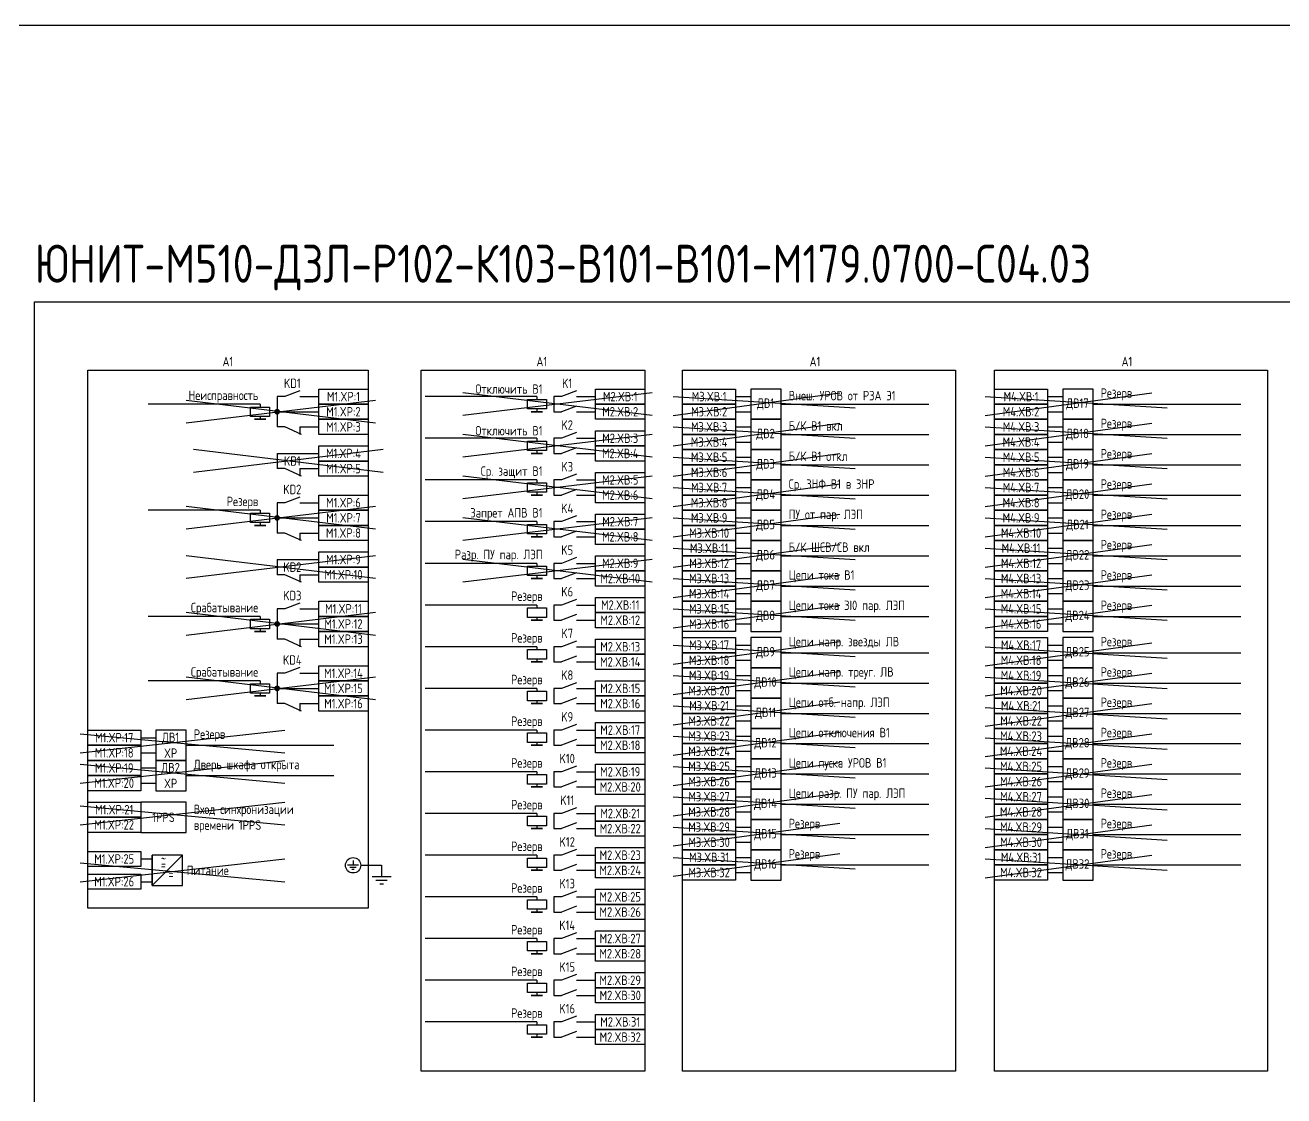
# Model space of a CAD drawing. Header units: millimetres. Extents: x -863 to 2106, y -90 to 586.
# Drawn here: x -2.5 to 329.7, y 303.5 to 586 of the extents above; entities that cross this region are included whole.
import ezdxf

# ---------------------------------------------------------------- set-up
doc = ezdxf.new("R2010")
doc.units = ezdxf.units.MM
doc.styles.add('Gost_type_A', font='GOST_0.TTF')

# ---------------------------------------------------------------- blocks, each defined once
blk = doc.blocks.new('POINT')
at = {"const_width": 0.75}
blk.add_lwpolyline([(-0.375, 0, 1), (0.375, 0, 1)], format="xyb", close=True, dxfattribs=at)

msp = doc.modelspace()

# ---------------------------------------------------------------- linework, layer by layer
at = {"ltscale": 4.32}
for p, q in [((70, 489.5), (66, 488)), ((143.04, 489.5), (139.04, 488)), ((143.04, 485.5), (139.04, 484)), ((70.39, 478), (66, 480)), ((143.04, 478.5), (139.04, 477)), ((143.04, 474.5), (139.04, 473)), ((70.39, 467), (66, 469)), ((143.04, 467.5), (139.04, 466)), ((143.04, 463.5), (139.04, 462)), ((70, 461.5), (66, 460)), ((143.04, 456.5), (139.04, 455)), ((70.39, 450), (66, 452)), ((143.04, 452.5), (139.04, 451)), ((143.04, 445.5), (139.04, 444)), ((70.39, 439), (66, 441)), ((143.04, 441.5), (139.04, 440)), ((70, 433.5), (66, 432)), ((143.04, 434.5), (139.04, 433)), ((143.04, 430.5), (139.04, 429)), ((70.39, 422), (66, 424)), ((143.04, 423.5), (139.04, 422)), ((143.04, 419.5), (139.04, 418)), ((70, 416.5), (66, 415)), ((143.04, 412.5), (139.04, 411)), ((70.39, 405), (66, 407)), ((143.04, 408.5), (139.04, 407)), ((143.04, 401.5), (139.04, 400)), ((143.04, 397.5), (139.04, 396)), ((143.04, 390.5), (139.04, 389)), ((143.04, 386.5), (139.04, 385)), ((143.04, 379.5), (139.04, 378)), ((143.04, 375.5), (139.04, 374)), ((84.03, 365.6), (84.03, 364.32)), ((143.04, 368.5), (139.04, 367)), ((85.45, 364.32), (82.6, 364.32)), ((84.88, 363.75), (83.17, 363.75)), ((84.31, 363.18), (83.74, 363.18)), ((91.57, 364.32), (91.57, 361.32)), ((143.04, 364.5), (139.04, 363)), ((94.07, 361.32), (89.07, 361.32)), ((93.07, 360.32), (90.07, 360.32)), ((92.07, 359.32), (91.07, 359.32)), ((143.04, 357.5), (139.04, 356)), ((143.04, 353.5), (139.04, 352)), ((143.04, 346.5), (139.04, 345)), ((143.04, 342.5), (139.04, 341)), ((143.04, 335.5), (139.04, 334)), ((143.04, 331.5), (139.04, 330)), ((143.04, 324.5), (139.04, 323)), ((143.04, 320.5), (139.04, 319))]:
    msp.add_line(p, q, dxfattribs=at)
at = {"color": 6}
for p, q in [((163, 489), (113, 483)), ((163, 483), (113, 489)), ((168.53, 483), (212.53, 489)), ((89.96, 487), (39.96, 481)), ((89.96, 481), (39.96, 487)), ((168.53, 488), (216.53, 485)), ((168.53, 475), (212.53, 481)), ((168.53, 480), (216.53, 477)), ((163, 478), (113, 472)), ((163, 472), (113, 478)), ((91.96, 474), (41.96, 468)), ((91.96, 468), (41.96, 474)), ((168.53, 467), (212.53, 473)), ((168.53, 472), (216.53, 469)), ((163, 467), (113, 461)), ((163, 461), (113, 467)), ((168.53, 459), (212.53, 465)), ((168.53, 464), (216.53, 461)), ((163, 456), (113, 450)), ((163, 450), (113, 456)), ((168.53, 451), (212.53, 457)), ((168.53, 456), (216.53, 453)), ((168.53, 443), (212.53, 449)), ((168.53, 448), (216.53, 445)), ((163, 445), (113, 439)), ((163, 439), (113, 445)), ((168.53, 435), (212.53, 441)), ((168.53, 440), (216.53, 437)), ((168.53, 427), (212.53, 433)), ((168.53, 432), (216.53, 429)), ((89.96, 431), (39.96, 425)), ((89.96, 425), (39.96, 431)), ((168.53, 417.42), (212.53, 423.42)), ((168.53, 422.42), (216.53, 419.42)), ((168.53, 409.42), (212.53, 415.42)), ((89.96, 414), (39.96, 408)), ((89.96, 408), (39.96, 414)), ((168.53, 414.42), (216.53, 411.42)), ((168.53, 401.42), (212.53, 407.42)), ((168.53, 406.42), (216.53, 403.42)), ((168.53, 393.42), (212.53, 399.42)), ((168.53, 398.42), (216.53, 395.42)), ((12, 386), (66, 392)), ((12, 391), (66, 386)), ((168.53, 385.42), (212.53, 391.42)), ((168.53, 390.42), (216.53, 387.42)), ((168.53, 377.42), (212.53, 383.42)), ((168.53, 382.42), (216.53, 379.42)), ((12, 360), (66, 366)), ((12, 365), (66, 360))]:
    msp.add_line(p, q, dxfattribs=at)
at = {"color": 114, "true_color": 0x139b48}
for p, q in [((250.85, 483), (294.85, 489)), ((250.85, 488), (298.85, 485)), ((250.85, 475), (294.85, 481)), ((250.85, 480), (298.85, 477)), ((250.85, 467), (294.85, 473)), ((250.85, 472), (298.85, 469)), ((250.85, 459), (294.85, 465)), ((250.85, 464), (298.85, 461)), ((89.96, 459), (39.96, 453)), ((89.96, 453), (39.96, 459)), ((250.85, 451), (294.85, 457)), ((250.85, 456), (298.85, 453)), ((250.85, 443), (294.85, 449)), ((89.96, 446), (39.96, 440)), ((89.96, 440), (39.96, 446)), ((250.85, 448), (298.85, 445)), ((250.85, 435), (294.85, 441)), ((250.85, 440), (298.85, 437)), ((250.85, 427), (294.85, 433)), ((250.85, 432), (298.85, 429)), ((250.85, 417), (294.85, 423)), ((250.85, 422), (298.85, 419)), ((250.85, 409), (294.85, 415)), ((250.85, 414), (298.85, 411)), ((250.85, 401), (294.85, 407)), ((250.85, 406), (298.85, 403)), ((12, 394), (66, 400)), ((12, 399), (66, 394)), ((250.85, 393), (294.85, 399)), ((250.85, 398), (298.85, 395)), ((250.85, 385), (294.85, 391)), ((250.85, 390), (298.85, 387)), ((250.85, 377), (294.85, 383)), ((250.85, 382), (298.85, 379)), ((12, 375), (66, 381)), ((12, 380), (66, 375)), ((168.53, 369.42), (212.53, 375.42)), ((168.53, 374.42), (216.53, 371.42)), ((250.85, 369), (294.85, 375)), ((250.85, 374), (298.85, 371)), ((168.53, 361.42), (212.53, 367.42)), ((168.53, 366.42), (216.53, 363.42)), ((250.85, 361), (294.85, 367)), ((250.85, 366), (298.85, 363))]:
    msp.add_line(p, q, dxfattribs=at)
for p, q in [((59.5, 486), (30, 486)), ((59.5, 486), (59.5, 485.25)), ((132.54, 488), (103.04, 488)), ((132.54, 488), (132.54, 487.25)), ((185, 488), (189, 488)), ((197, 486), (236, 486)), ((267.32, 488), (271.32, 488)), ((279.32, 486), (318.32, 486)), ((59.5, 482.75), (59.5, 482)), ((132.54, 484.75), (132.54, 484)), ((185, 484), (189, 484)), ((267.32, 484), (271.32, 484)), ((70, 480), (70, 478)), ((185, 480), (189, 480)), ((267.32, 480), (271.32, 480)), ((132.54, 477), (103.04, 477)), ((132.54, 477), (132.54, 476.25)), ((185, 476), (189, 476)), ((197, 478), (236, 478)), ((267.32, 476), (271.32, 476)), ((279.32, 478), (318.32, 478)), ((64, 473), (64, 469)), ((132.54, 473.75), (132.54, 473)), ((185, 472), (189, 472)), ((267.32, 472), (271.32, 472)), ((70, 469), (70, 467)), ((197, 470), (236, 470)), ((279.32, 470), (318.32, 470)), ((132.54, 466), (103.04, 466)), ((132.54, 466), (132.54, 465.25)), ((185, 468), (189, 468)), ((267.32, 468), (271.32, 468)), ((132.54, 462.75), (132.54, 462)), ((185, 464), (189, 464)), ((197, 462), (236, 462)), ((267.32, 464), (271.32, 464)), ((279.32, 462), (318.32, 462)), ((185, 460), (189, 460)), ((267.32, 460), (271.32, 460)), ((59.5, 458), (30, 458)), ((59.5, 458), (59.5, 457.25)), ((185, 456), (189, 456)), ((267.32, 456), (271.32, 456)), ((59.5, 454.75), (59.5, 454)), ((70, 452), (70, 450)), ((132.54, 455), (103.04, 455)), ((132.54, 455), (132.54, 454.25)), ((132.54, 451.75), (132.54, 451)), ((185, 452), (189, 452)), ((197, 454), (236, 454)), ((267.32, 452), (271.32, 452)), ((279.32, 454), (318.32, 454)), ((185, 448), (189, 448)), ((197, 446), (236, 446)), ((267.32, 448), (271.32, 448)), ((279.32, 446), (318.32, 446)), ((64, 445), (64, 441)), ((132.54, 444), (103.04, 444)), ((132.54, 444), (132.54, 443.25)), ((185, 444), (189, 444)), ((267.32, 444), (271.32, 444)), ((70, 441), (70, 439)), ((132.54, 440.75), (132.54, 440)), ((185, 440), (189, 440)), ((267.32, 440), (271.32, 440)), ((185, 436), (189, 436)), ((197, 438), (236, 438)), ((267.32, 436), (271.32, 436)), ((279.32, 438), (318.32, 438)), ((132.54, 433), (103.04, 433)), ((132.54, 433), (132.54, 432.25)), ((185, 432), (189, 432)), ((267.32, 432), (271.32, 432)), ((59.5, 430), (30, 430)), ((59.5, 430), (59.5, 429.25)), ((132.54, 429.75), (132.54, 429)), ((197, 430), (236, 430)), ((279.32, 430), (318.32, 430)), ((59.5, 426.75), (59.5, 426)), ((185, 428), (189, 428)), ((267.32, 428), (271.32, 428)), ((70, 424), (70, 422)), ((132.54, 422), (103.04, 422)), ((132.54, 422), (132.54, 421.25)), ((185, 422.42), (189, 422.42)), ((267.32, 422.42), (271.32, 422.42)), ((132.54, 418.75), (132.54, 418)), ((197, 420.42), (236, 420.42)), ((279.32, 420.42), (318.32, 420.42)), ((185, 418.42), (189, 418.42)), ((267.32, 418.42), (271.32, 418.42)), ((59.5, 413), (30, 413)), ((59.5, 413), (59.5, 412.25)), ((185, 414.42), (189, 414.42)), ((197, 412.42), (236, 412.42)), ((267.32, 414.42), (271.32, 414.42)), ((279.32, 412.42), (318.32, 412.42)), ((59.5, 409.75), (59.5, 409)), ((132.54, 411), (103.04, 411)), ((132.54, 411), (132.54, 410.25)), ((185, 410.42), (189, 410.42)), ((267.32, 410.42), (271.32, 410.42)), ((70, 407), (70, 405)), ((132.54, 407.75), (132.54, 407)), ((185, 406.42), (189, 406.42)), ((267.32, 406.42), (271.32, 406.42)), ((185, 402.42), (189, 402.42)), ((197, 404.42), (236, 404.42)), ((267.32, 402.42), (271.32, 402.42)), ((279.32, 404.42), (318.32, 404.42)), ((132.54, 400), (103.04, 400)), ((132.54, 400), (132.54, 399.25)), ((28, 398), (32, 398)), ((40, 396), (79, 396)), ((132.54, 396.75), (132.54, 396)), ((185, 398.42), (189, 398.42)), ((197, 396.42), (236, 396.42)), ((267.32, 398.42), (271.32, 398.42)), ((279.32, 396.42), (318.32, 396.42)), ((28, 394), (32, 394)), ((185, 394.42), (189, 394.42)), ((267.32, 394.42), (271.32, 394.42)), ((28, 390), (32, 390)), ((132.54, 389), (103.04, 389)), ((132.54, 389), (132.54, 388.25)), ((185, 390.42), (189, 390.42)), ((267.32, 390.42), (271.32, 390.42)), ((28, 386), (32, 386)), ((40, 388), (79, 388)), ((132.54, 385.75), (132.54, 385)), ((185, 386.42), (189, 386.42)), ((197, 388.42), (236, 388.42)), ((267.32, 386.42), (271.32, 386.42)), ((279.32, 388.42), (318.32, 388.42)), ((185, 382.42), (189, 382.42)), ((267.32, 382.42), (271.32, 382.42)), ((197, 380.42), (236, 380.42)), ((279.32, 380.42), (318.32, 380.42)), ((132.54, 378), (103.04, 378)), ((132.54, 378), (132.54, 377.25)), ((185, 378.42), (189, 378.42)), ((267.32, 378.42), (271.32, 378.42)), ((132.54, 374.75), (132.54, 374)), ((185, 374.42), (189, 374.42)), ((197, 372.42), (236, 372.42)), ((267.32, 374.42), (271.32, 374.42)), ((279.32, 372.42), (318.32, 372.42)), ((185, 370.42), (189, 370.42)), ((267.32, 370.42), (271.32, 370.42)), ((31, 359), (31, 367)), ((31, 359), (39, 367)), ((132.54, 367), (103.04, 367)), ((132.54, 367), (132.54, 366.25)), ((185, 366.42), (189, 366.42)), ((267.32, 366.42), (271.32, 366.42)), ((86.05, 364.32), (91.57, 364.32)), ((132.54, 363.75), (132.54, 363)), ((185, 362.42), (189, 362.42)), ((197, 364.42), (236, 364.42)), ((267.32, 362.42), (271.32, 362.42)), ((279.32, 364.42), (318.32, 364.42)), ((132.54, 356), (103.04, 356)), ((132.54, 356), (132.54, 355.25)), ((132.54, 352.75), (132.54, 352)), ((132.54, 345), (103.04, 345)), ((132.54, 345), (132.54, 344.25)), ((132.54, 341.75), (132.54, 341)), ((132.54, 334), (103.04, 334)), ((132.54, 334), (132.54, 333.25)), ((132.54, 330.75), (132.54, 330)), ((132.54, 323), (103.04, 323)), ((132.54, 323), (132.54, 322.25)), ((132.54, 319.75), (132.54, 319))]:
    msp.add_line(p, q)
at = {"ltscale": 1.08}
for p, q in [((66, 488), (64, 488)), ((64, 488), (64, 480)), ((70, 488), (75, 488)), ((139.04, 488), (137.04, 488)), ((137.04, 488), (137.04, 484)), ((143.04, 488), (148.04, 488)), ((64, 484), (75, 484)), ((137.04, 484), (139.04, 484)), ((143.04, 484), (148.04, 484)), ((66, 480), (64, 480)), ((70, 480), (75, 480)), ((139.04, 477), (137.04, 477)), ((137.04, 477), (137.04, 473)), ((143.04, 477), (148.04, 477)), ((64, 473), (75, 473)), ((137.04, 473), (139.04, 473)), ((143.04, 473), (148.04, 473)), ((66, 469), (64, 469)), ((70, 469), (75, 469)), ((139.04, 466), (137.04, 466)), ((137.04, 466), (137.04, 462)), ((143.04, 466), (148.04, 466)), ((137.04, 462), (139.04, 462)), ((143.04, 462), (148.04, 462)), ((66, 460), (64, 460)), ((64, 460), (64, 452)), ((70, 460), (75, 460)), ((64, 456), (75, 456)), ((66, 452), (64, 452)), ((70, 452), (75, 452)), ((139.04, 455), (137.04, 455)), ((137.04, 455), (137.04, 451)), ((143.04, 455), (148.04, 455)), ((137.04, 451), (139.04, 451)), ((143.04, 451), (148.04, 451)), ((64, 445), (75, 445)), ((139.04, 444), (137.04, 444)), ((137.04, 444), (137.04, 440)), ((143.04, 444), (148.04, 444)), ((66, 441), (64, 441)), ((70, 441), (75, 441)), ((137.04, 440), (139.04, 440)), ((143.04, 440), (148.04, 440)), ((66, 432), (64, 432)), ((64, 432), (64, 424)), ((70, 432), (75, 432)), ((139.04, 433), (137.04, 433)), ((137.04, 433), (137.04, 429)), ((143.04, 433), (148.04, 433)), ((137.04, 429), (139.04, 429)), ((143.04, 429), (148.04, 429)), ((64, 428), (75, 428)), ((66, 424), (64, 424)), ((70, 424), (75, 424)), ((139.04, 422), (137.04, 422)), ((137.04, 422), (137.04, 418)), ((143.04, 422), (148.04, 422)), ((137.04, 418), (139.04, 418)), ((143.04, 418), (148.04, 418)), ((66, 415), (64, 415)), ((64, 415), (64, 407)), ((70, 415), (75, 415)), ((64, 411), (75, 411)), ((139.04, 411), (137.04, 411)), ((137.04, 411), (137.04, 407)), ((143.04, 411), (148.04, 411)), ((66, 407), (64, 407)), ((70, 407), (75, 407)), ((137.04, 407), (139.04, 407)), ((143.04, 407), (148.04, 407)), ((139.04, 400), (137.04, 400)), ((137.04, 400), (137.04, 396)), ((143.04, 400), (148.04, 400)), ((137.04, 396), (139.04, 396)), ((143.04, 396), (148.04, 396)), ((139.04, 389), (137.04, 389)), ((137.04, 389), (137.04, 385)), ((143.04, 389), (148.04, 389)), ((137.04, 385), (139.04, 385)), ((143.04, 385), (148.04, 385)), ((139.04, 378), (137.04, 378)), ((137.04, 378), (137.04, 374)), ((143.04, 378), (148.04, 378)), ((137.04, 374), (139.04, 374)), ((143.04, 374), (148.04, 374)), ((139.04, 367), (137.04, 367)), ((137.04, 367), (137.04, 363)), ((143.04, 367), (148.04, 367)), ((137.04, 363), (139.04, 363)), ((143.04, 363), (148.04, 363)), ((139.04, 356), (137.04, 356)), ((137.04, 356), (137.04, 352)), ((143.04, 356), (148.04, 356)), ((137.04, 352), (139.04, 352)), ((143.04, 352), (148.04, 352)), ((139.04, 345), (137.04, 345)), ((137.04, 345), (137.04, 341)), ((143.04, 345), (148.04, 345)), ((137.04, 341), (139.04, 341)), ((143.04, 341), (148.04, 341)), ((139.04, 334), (137.04, 334)), ((137.04, 334), (137.04, 330)), ((143.04, 334), (148.04, 334)), ((137.04, 330), (139.04, 330)), ((143.04, 330), (148.04, 330)), ((139.04, 323), (137.04, 323)), ((137.04, 323), (137.04, 319)), ((143.04, 323), (148.04, 323)), ((137.04, 319), (139.04, 319)), ((143.04, 319), (148.04, 319))]:
    msp.add_line(p, q, dxfattribs=at)
at = {"ltscale": 4}
for p, q in [((28, 366), (31, 366)), ((28, 360), (31, 360))]:
    msp.add_line(p, q, dxfattribs=at)
for points in [[(-863, 586), (2106, 586), (2106, -90), (-863, -90)], [(0, 513), (554.57, 513), (554.57, 297), (0, 297)], [(14, 495), (88, 495), (88, 353), (14, 353)], [(102.04, 495), (161.04, 495), (161.04, 310), (102.04, 310)], [(171, 495), (243, 495), (243, 310), (171, 310)], [(253.32, 495), (325.32, 495), (325.32, 310), (253.32, 310)], [(75, 490), (88, 490), (88, 486), (75, 486)], [(148.04, 490), (161.04, 490), (161.04, 486), (148.04, 486)], [(171, 490), (185, 490), (185, 486), (171, 486)], [(253.32, 490), (267.32, 490), (267.32, 486), (253.32, 486)], [(62, 485.25), (62, 482.75), (57, 482.75), (57, 485.25)], [(75, 486), (88, 486), (88, 482), (75, 482)], [(135.04, 487.25), (135.04, 484.75), (130.04, 484.75), (130.04, 487.25)], [(148.04, 486), (161.04, 486), (161.04, 482), (148.04, 482)], [(171, 486), (185, 486), (185, 482), (171, 482)], [(253.32, 486), (267.32, 486), (267.32, 482), (253.32, 482)], [(61, 482), (58, 482)], [(75, 482), (88, 482), (88, 478), (75, 478)], [(134.04, 484), (131.04, 484)], [(171, 482), (185, 482), (185, 478), (171, 478)], [(253.32, 482), (267.32, 482), (267.32, 478), (253.32, 478)], [(148.04, 479), (161.04, 479), (161.04, 475), (148.04, 475)], [(75, 475), (88, 475), (88, 471), (75, 471)], [(135.04, 476.25), (135.04, 473.75), (130.04, 473.75), (130.04, 476.25)], [(148.04, 475), (161.04, 475), (161.04, 471), (148.04, 471)], [(171, 478), (185, 478), (185, 474), (171, 474)], [(253.32, 478), (267.32, 478), (267.32, 474), (253.32, 474)], [(134.04, 473), (131.04, 473)], [(171, 474), (185, 474), (185, 470), (171, 470)], [(253.32, 474), (267.32, 474), (267.32, 470), (253.32, 470)], [(75, 471), (88, 471), (88, 467), (75, 467)], [(171, 470), (185, 470), (185, 466), (171, 466)], [(253.32, 470), (267.32, 470), (267.32, 466), (253.32, 466)], [(135.04, 465.25), (135.04, 462.75), (130.04, 462.75), (130.04, 465.25)], [(148.04, 468), (161.04, 468), (161.04, 464), (148.04, 464)], [(171, 466), (185, 466), (185, 462), (171, 462)], [(253.32, 466), (267.32, 466), (267.32, 462), (253.32, 462)], [(75, 462), (88, 462), (88, 458), (75, 458)], [(134.04, 462), (131.04, 462)], [(148.04, 464), (161.04, 464), (161.04, 460), (148.04, 460)], [(171, 462), (185, 462), (185, 458), (171, 458)], [(253.32, 462), (267.32, 462), (267.32, 458), (253.32, 458)], [(62, 457.25), (62, 454.75), (57, 454.75), (57, 457.25)], [(75, 458), (88, 458), (88, 454), (75, 454)], [(148.04, 457), (161.04, 457), (161.04, 453), (148.04, 453)], [(171, 458), (185, 458), (185, 454), (171, 454)], [(253.32, 458), (267.32, 458), (267.32, 454), (253.32, 454)], [(61, 454), (58, 454)], [(75, 454), (88, 454), (88, 450), (75, 450)], [(135.04, 454.25), (135.04, 451.75), (130.04, 451.75), (130.04, 454.25)], [(148.04, 453), (161.04, 453), (161.04, 449), (148.04, 449)], [(171, 454), (185, 454), (185, 450), (171, 450)], [(253.32, 454), (267.32, 454), (267.32, 450), (253.32, 450)], [(134.04, 451), (131.04, 451)], [(171, 450), (185, 450), (185, 446), (171, 446)], [(253.32, 450), (267.32, 450), (267.32, 446), (253.32, 446)], [(75, 447), (88, 447), (88, 443), (75, 443)], [(148.04, 446), (161.04, 446), (161.04, 442), (148.04, 442)], [(171, 446), (185, 446), (185, 442), (171, 442)], [(253.32, 446), (267.32, 446), (267.32, 442), (253.32, 442)], [(75, 443), (88, 443), (88, 439), (75, 439)], [(135.04, 443.25), (135.04, 440.75), (130.04, 440.75), (130.04, 443.25)], [(148.04, 442), (161.04, 442), (161.04, 438), (148.04, 438)], [(171, 442), (185, 442), (185, 438), (171, 438)], [(253.32, 442), (267.32, 442), (267.32, 438), (253.32, 438)], [(134.04, 440), (131.04, 440)], [(171, 438), (185, 438), (185, 434), (171, 434)], [(253.32, 438), (267.32, 438), (267.32, 434), (253.32, 434)], [(75, 434), (88, 434), (88, 430), (75, 430)], [(135.04, 432.25), (135.04, 429.75), (130.04, 429.75), (130.04, 432.25)], [(148.04, 435), (161.04, 435), (161.04, 431), (148.04, 431)], [(171, 434), (185, 434), (185, 430), (171, 430)], [(253.32, 434), (267.32, 434), (267.32, 430), (253.32, 430)], [(62, 429.25), (62, 426.75), (57, 426.75), (57, 429.25)], [(75, 430), (88, 430), (88, 426), (75, 426)], [(134.04, 429), (131.04, 429)], [(148.04, 431), (161.04, 431), (161.04, 427), (148.04, 427)], [(171, 430), (185, 430), (185, 426), (171, 426)], [(253.32, 430), (267.32, 430), (267.32, 426), (253.32, 426)], [(61, 426), (58, 426)], [(75, 426), (88, 426), (88, 422), (75, 422)], [(148.04, 424), (161.04, 424), (161.04, 420), (148.04, 420)], [(171, 424.42), (185, 424.42), (185, 420.42), (171, 420.42)], [(253.32, 424.42), (267.32, 424.42), (267.32, 420.42), (253.32, 420.42)], [(135.04, 421.25), (135.04, 418.75), (130.04, 418.75), (130.04, 421.25)], [(148.04, 420), (161.04, 420), (161.04, 416), (148.04, 416)], [(171, 420.42), (185, 420.42), (185, 416.42), (171, 416.42)], [(253.32, 420.42), (267.32, 420.42), (267.32, 416.42), (253.32, 416.42)], [(75, 417), (88, 417), (88, 413), (75, 413)], [(134.04, 418), (131.04, 418)], [(171, 416.42), (185, 416.42), (185, 412.42), (171, 412.42)], [(253.32, 416.42), (267.32, 416.42), (267.32, 412.42), (253.32, 412.42)], [(62, 412.25), (62, 409.75), (57, 409.75), (57, 412.25)], [(75, 413), (88, 413), (88, 409), (75, 409)], [(148.04, 413), (161.04, 413), (161.04, 409), (148.04, 409)], [(171, 412.42), (185, 412.42), (185, 408.42), (171, 408.42)], [(253.32, 412.42), (267.32, 412.42), (267.32, 408.42), (253.32, 408.42)], [(61, 409), (58, 409)], [(75, 409), (88, 409), (88, 405), (75, 405)], [(135.04, 410.25), (135.04, 407.75), (130.04, 407.75), (130.04, 410.25)], [(148.04, 409), (161.04, 409), (161.04, 405), (148.04, 405)], [(134.04, 407), (131.04, 407)], [(171, 408.42), (185, 408.42), (185, 404.42), (171, 404.42)], [(253.32, 408.42), (267.32, 408.42), (267.32, 404.42), (253.32, 404.42)], [(148.04, 402), (161.04, 402), (161.04, 398), (148.04, 398)], [(171, 404.42), (185, 404.42), (185, 400.42), (171, 400.42)], [(253.32, 404.42), (267.32, 404.42), (267.32, 400.42), (253.32, 400.42)], [(14, 400), (28, 400), (28, 396), (14, 396)], [(135.04, 399.25), (135.04, 396.75), (130.04, 396.75), (130.04, 399.25)], [(171, 400.42), (185, 400.42), (185, 396.42), (171, 396.42)], [(253.32, 400.42), (267.32, 400.42), (267.32, 396.42), (253.32, 396.42)], [(14, 396), (28, 396), (28, 392), (14, 392)], [(134.04, 396), (131.04, 396)], [(148.04, 398), (161.04, 398), (161.04, 394), (148.04, 394)], [(171, 396.42), (185, 396.42), (185, 392.42), (171, 392.42)], [(253.32, 396.42), (267.32, 396.42), (267.32, 392.42), (253.32, 392.42)], [(14, 392), (28, 392), (28, 388), (14, 388)], [(171, 392.42), (185, 392.42), (185, 388.42), (171, 388.42)], [(253.32, 392.42), (267.32, 392.42), (267.32, 388.42), (253.32, 388.42)], [(148.04, 391), (161.04, 391), (161.04, 387), (148.04, 387)], [(14, 388), (28, 388), (28, 384), (14, 384)], [(135.04, 388.25), (135.04, 385.75), (130.04, 385.75), (130.04, 388.25)], [(148.04, 387), (161.04, 387), (161.04, 383), (148.04, 383)], [(171, 388.42), (185, 388.42), (185, 384.42), (171, 384.42)], [(253.32, 388.42), (267.32, 388.42), (267.32, 384.42), (253.32, 384.42)], [(134.04, 385), (131.04, 385)], [(171, 384.42), (185, 384.42), (185, 380.42), (171, 380.42)], [(253.32, 384.42), (267.32, 384.42), (267.32, 380.42), (253.32, 380.42)], [(14, 381), (28, 381), (28, 377), (14, 377)], [(148.04, 380), (161.04, 380), (161.04, 376), (148.04, 376)], [(171, 380.42), (185, 380.42), (185, 376.42), (171, 376.42)], [(253.32, 380.42), (267.32, 380.42), (267.32, 376.42), (253.32, 376.42)], [(14, 377), (28, 377), (28, 373), (14, 373)], [(135.04, 377.25), (135.04, 374.75), (130.04, 374.75), (130.04, 377.25)], [(148.04, 376), (161.04, 376), (161.04, 372), (148.04, 372)], [(171, 376.42), (185, 376.42), (185, 372.42), (171, 372.42)], [(253.32, 376.42), (267.32, 376.42), (267.32, 372.42), (253.32, 372.42)], [(134.04, 374), (131.04, 374)], [(171, 372.42), (185, 372.42), (185, 368.42), (171, 368.42)], [(253.32, 372.42), (267.32, 372.42), (267.32, 368.42), (253.32, 368.42)], [(148.04, 369), (161.04, 369), (161.04, 365), (148.04, 365)], [(14, 368), (28, 368), (28, 364), (14, 364)], [(135.04, 366.25), (135.04, 363.75), (130.04, 363.75), (130.04, 366.25)], [(171, 368.42), (185, 368.42), (185, 364.42), (171, 364.42)], [(253.32, 368.42), (267.32, 368.42), (267.32, 364.42), (253.32, 364.42)], [(134.04, 363), (131.04, 363)], [(148.04, 365), (161.04, 365), (161.04, 361), (148.04, 361)], [(171, 364.42), (185, 364.42), (185, 360.42), (171, 360.42)], [(253.32, 364.42), (267.32, 364.42), (267.32, 360.42), (253.32, 360.42)], [(14, 362), (28, 362), (28, 358), (14, 358)], [(148.04, 358), (161.04, 358), (161.04, 354), (148.04, 354)], [(135.04, 355.25), (135.04, 352.75), (130.04, 352.75), (130.04, 355.25)], [(148.04, 354), (161.04, 354), (161.04, 350), (148.04, 350)], [(134.04, 352), (131.04, 352)], [(148.04, 347), (161.04, 347), (161.04, 343), (148.04, 343)], [(135.04, 344.25), (135.04, 341.75), (130.04, 341.75), (130.04, 344.25)], [(148.04, 343), (161.04, 343), (161.04, 339), (148.04, 339)], [(134.04, 341), (131.04, 341)], [(148.04, 336), (161.04, 336), (161.04, 332), (148.04, 332)], [(135.04, 333.25), (135.04, 330.75), (130.04, 330.75), (130.04, 333.25)], [(134.04, 330), (131.04, 330)], [(148.04, 332), (161.04, 332), (161.04, 328), (148.04, 328)], [(135.04, 322.25), (135.04, 319.75), (130.04, 319.75), (130.04, 322.25)], [(148.04, 325), (161.04, 325), (161.04, 321), (148.04, 321)], [(134.04, 319), (131.04, 319)], [(148.04, 321), (161.04, 321), (161.04, 317), (148.04, 317)]]:
    msp.add_lwpolyline(points, close=True)
for points in [[(189, 482), (197, 482), (197, 490), (189, 490)], [(271.32, 482), (279.32, 482), (279.32, 490), (271.32, 490)], [(189, 474), (197, 474), (197, 482), (189, 482)], [(271.32, 474), (279.32, 474), (279.32, 482), (271.32, 482)], [(189, 466), (197, 466), (197, 474), (189, 474)], [(271.32, 466), (279.32, 466), (279.32, 474), (271.32, 474)], [(189, 458), (197, 458), (197, 466), (189, 466)], [(271.32, 458), (279.32, 458), (279.32, 466), (271.32, 466)], [(189, 450), (197, 450), (197, 458), (189, 458)], [(271.32, 450), (279.32, 450), (279.32, 458), (271.32, 458)], [(189, 442), (197, 442), (197, 450), (189, 450)], [(271.32, 442), (279.32, 442), (279.32, 450), (271.32, 450)], [(189, 434), (197, 434), (197, 442), (189, 442)], [(271.32, 434), (279.32, 434), (279.32, 442), (271.32, 442)], [(189, 426), (197, 426), (197, 434), (189, 434)], [(271.32, 426), (279.32, 426), (279.32, 434), (271.32, 434)], [(189, 416.42), (197, 416.42), (197, 424.42), (189, 424.42)], [(271.32, 416.42), (279.32, 416.42), (279.32, 424.42), (271.32, 424.42)], [(189, 408.42), (197, 408.42), (197, 416.42), (189, 416.42)], [(271.32, 408.42), (279.32, 408.42), (279.32, 416.42), (271.32, 416.42)], [(189, 400.42), (197, 400.42), (197, 408.42), (189, 408.42)], [(271.32, 400.42), (279.32, 400.42), (279.32, 408.42), (271.32, 408.42)], [(32, 392), (40, 392), (40, 400), (32, 400)], [(189, 392.42), (197, 392.42), (197, 400.42), (189, 400.42)], [(271.32, 392.42), (279.32, 392.42), (279.32, 400.42), (271.32, 400.42)], [(32, 384), (40, 384), (40, 392), (32, 392)], [(189, 384.42), (197, 384.42), (197, 392.42), (189, 392.42)], [(271.32, 384.42), (279.32, 384.42), (279.32, 392.42), (271.32, 392.42)], [(189, 376.42), (197, 376.42), (197, 384.42), (189, 384.42)], [(271.32, 376.42), (279.32, 376.42), (279.32, 384.42), (271.32, 384.42)], [(28, 373), (40, 373), (40, 381), (28, 381)], [(189, 368.42), (197, 368.42), (197, 376.42), (189, 376.42)], [(271.32, 368.42), (279.32, 368.42), (279.32, 376.42), (271.32, 376.42)], [(31, 359), (39, 359), (39, 367), (31, 367)], [(189, 360.42), (197, 360.42), (197, 368.42), (189, 368.42)], [(271.32, 360.42), (279.32, 360.42), (279.32, 368.42), (271.32, 368.42)]]:
    msp.add_lwpolyline(points, close=True, dxfattribs=at)
msp.add_circle((84.03, 364.32), 2.02)

# ---------------------------------------------------------------- block references
for p in [(64, 484), (64, 456), (64, 428), (64, 411)]:
    msp.add_blockref('POINT', p)

# ---------------------------------------------------------------- texts
at = {"style": 'Gost_type_A'}
for s, insert, char_height, width, attachment_point, line_spacing_factor in [('ЮНИТ-М510-ДЗЛ-Р102-К103-В101-В101-М179.0700-С04.03', (0, 516), 10, 855, 7, 0.9), ('A1', (51, 496), 2.5, 74.0002, 8, 0.9), ('A1', (133.85, 496), 2.5, 59, 8, 0.9), ('A1', (205.94, 496), 2.5, 73.8762, 8, 0.9), ('A1', (288.26, 496), 2.5, 73.8762, 8, 0.9), ('Неисправность', (59, 488), 2.5, 37, 6, 0.8), ('Резерв', (59, 460), 2.5, 37, 6, 0.8), ('Срабатывание', (59, 432), 2.5, 37, 6, 0.8)]:
    msp.add_mtext(s, dxfattribs=dict(at, insert=insert, char_height=char_height, width=width, attachment_point=attachment_point, line_spacing_factor=line_spacing_factor))
at = {"char_height": 2.5, "style": 'Gost_type_A'}
for s, insert, width, attachment_point in [('KD1', (68, 491.5), 8, 5), ('K1', (140.54, 491.5), 5, 5), ('M1.XP:1', (81.5, 488), 13, 5), ('Отключить В1', (134.04, 490), 31.0015, 6), ('M2.XВ:1', (154.54, 488), 13, 5), ('M3.XВ:1', (178, 488), 14, 5), ('Внеш. УРОВ от РЗА Э1', (199, 487), 30.8621, 7), ('M4.XВ:1', (260.32, 488), 14, 5), ('Резерв', (281.32, 487), 27.8465, 7), ('M1.XP:2', (81.5, 484), 13, 5), ('M2.XВ:2', (154.54, 484), 13, 5), ('M3.XВ:2', (178, 484), 14, 5), ('ДВ1', (192.88, 486), 7.7588, 5), ('M4.XВ:2', (260.32, 484), 14, 5), ('ДВ17', (275.2, 486), 7.7588, 5), ('K2', (140.54, 480.5), 5, 5), ('Резерв', (281.32, 479), 27.8465, 7), ('M1.XP:3', (81.5, 480), 13, 5), ('Отключить В1', (134.04, 479), 31.0015, 6), ('M3.XВ:3', (178, 480), 14, 5), ('ДВ2', (192.88, 478), 7.7588, 5), ('Б/К В1 вкл', (199, 479), 27.8465, 7), ('M4.XВ:3', (260.32, 480), 14, 5), ('ДВ18', (275.2, 478), 7.7588, 5), ('M2.XВ:3', (154.54, 477), 13, 5), ('M3.XВ:4', (178, 476), 14, 5), ('M4.XВ:4', (260.32, 476), 14, 5), ('KD1', (68, 471), 8, 5), ('M1.XP:4', (81.5, 473), 13, 5), ('M2.XВ:4', (154.54, 473), 13, 5), ('M3.XВ:5', (178, 472), 14, 5), ('Б/К В1 откл', (199, 471), 27.8465, 7), ('M4.XВ:5', (260.32, 472), 14, 5), ('Резерв', (281.32, 471), 27.8465, 7), ('M1.XP:5', (81.5, 469), 13, 5), ('Ср. защит В1', (134.04, 468), 31.0015, 6), ('K3', (140.54, 469.5), 5, 5), ('M3.XВ:6', (178, 468), 14, 5), ('ДВ3', (192.88, 470), 7.7588, 5), ('M4.XВ:6', (260.32, 468), 14, 5), ('ДВ19', (275.2, 470), 7.7588, 5), ('M2.XВ:5', (154.54, 466), 13, 5), ('M3.XВ:7', (178, 464), 14, 5), ('Ср. ЗНФ В1 в ЗНР', (199, 463), 27.8465, 7), ('M4.XВ:7', (260.32, 464), 14, 5), ('Резерв', (281.32, 463), 27.8465, 7), ('KD2', (68, 463.5), 8, 5), ('M2.XВ:6', (154.54, 462), 13, 5), ('ДВ4', (192.88, 462), 7.7588, 5), ('ДВ20', (275.2, 462), 7.7588, 5), ('M1.XP:6', (81.5, 460), 13, 5), ('Запрет АПВ В1', (134.04, 457), 31.0015, 6), ('K4', (140.54, 458.5), 5, 5), ('M3.XВ:8', (178, 460), 14, 5), ('M4.XВ:8', (260.32, 460), 14, 5), ('M1.XP:7', (81.5, 456), 13, 5), ('M2.XВ:7', (154.54, 455), 13, 5), ('M3.XВ:9', (178, 456), 14, 5), ('ДВ5', (192.88, 454), 7.7588, 5), ('ПУ от пар. ЛЭП', (199, 455), 27.8465, 7), ('M4.XВ:9', (260.32, 456), 14, 5), ('ДВ21', (275.2, 454), 7.7588, 5), ('Резерв', (281.32, 455), 27.8465, 7), ('M1.XP:8', (81.5, 452), 13, 5), ('M2.XВ:8', (154.54, 451), 13, 5), ('M3.XВ:10', (178, 452), 14, 5), ('M4.XВ:10', (260.32, 452), 14, 5), ('K5', (140.54, 447.5), 5, 5), ('M3.XВ:11', (178, 448), 14, 5), ('Б/К ШСВ/СВ вкл', (199, 447), 27.8465, 7), ('M4.XВ:11', (260.32, 448), 14, 5), ('Резерв', (281.32, 447), 27.8465, 7), ('M1.XP:9', (81.5, 445), 13, 5), ('Разр. ПУ пар. ЛЭП', (134.04, 446), 31.0015, 6), ('M2.XВ:9', (154.54, 444), 13, 5), ('M3.XВ:12', (178, 444), 14, 5), ('ДВ6', (192.88, 446), 7.7588, 5), ('M4.XВ:12', (260.32, 444), 14, 5), ('ДВ22', (275.2, 446), 7.7588, 5), ('KD2', (68, 443), 8, 5), ('M1.XP:10', (81.5, 441), 13, 5), ('Цепи тока В1', (199, 439), 27.8465, 7), ('Резерв', (281.32, 439), 27.8465, 7), ('M2.XВ:10', (154.54, 440), 13, 5), ('M3.XВ:13', (178, 440), 14, 5), ('ДВ7', (192.88, 438), 7.7588, 5), ('M4.XВ:13', (260.32, 440), 14, 5), ('ДВ23', (275.2, 438), 7.7588, 5), ('KD3', (68, 435.5), 8, 5), ('Резерв', (134.04, 435), 31.0015, 6), ('K6', (140.54, 436.5), 5, 5), ('M3.XВ:14', (178, 436), 14, 5), ('M4.XВ:14', (260.32, 436), 14, 5), ('M1.XP:11', (81.5, 432), 13, 5), ('M2.XВ:11', (154.54, 433), 13, 5), ('M3.XВ:15', (178, 432), 14, 5), ('Цепи тока 3I0 пар. ЛЭП', (199, 431), 32.328, 7), ('M4.XВ:15', (260.32, 432), 14, 5), ('Резерв', (281.32, 431), 27.8465, 7), ('M1.XP:12', (81.5, 428), 13, 5), ('M2.XВ:12', (154.54, 429), 13, 5), ('M3.XВ:16', (178, 428), 14, 5), ('ДВ8', (192.88, 430), 7.7588, 5), ('M4.XВ:16', (260.32, 428), 14, 5), ('ДВ24', (275.2, 430), 7.7588, 5), ('M1.XP:13', (81.5, 424), 13, 5), ('Резерв', (134.04, 424), 31.0015, 6), ('K7', (140.54, 425.5), 5, 5), ('M2.XВ:13', (154.54, 422), 13, 5), ('M3.XВ:17', (178, 422.42), 14, 5), ('ДВ9', (192.88, 420.42), 7.7588, 5), ('Цепи напр. звезды ЛВ', (199, 421.42), 27.8465, 7), ('M4.XВ:17', (260.32, 422.42), 14, 5), ('ДВ25', (275.2, 420.42), 7.7588, 5), ('Резерв', (281.32, 421.42), 27.8465, 7), ('KD4', (68, 418.5), 8, 5), ('M2.XВ:14', (154.54, 418), 13, 5), ('M3.XВ:18', (178, 418.42), 14, 5), ('M4.XВ:18', (260.32, 418.42), 14, 5), ('M1.XP:14', (81.5, 415), 13, 5), ('K8', (140.54, 414.5), 5, 5), ('M3.XВ:19', (178, 414.42), 14, 5), ('Цепи напр. треуг. ЛВ', (199, 413.42), 27.8465, 7), ('M4.XВ:19', (260.32, 414.42), 14, 5), ('Резерв', (281.32, 413.42), 27.8465, 7), ('M1.XP:15', (81.5, 411), 13, 5), ('Резерв', (134.04, 413), 31.0015, 6), ('M2.XВ:15', (154.54, 411), 13, 5), ('ДВ10', (192.88, 412.42), 7.7588, 5), ('ДВ26', (275.2, 412.42), 7.7588, 5), ('M3.XВ:20', (178, 410.42), 14, 5), ('Цепи отб. напр. ЛЭП', (199, 405.42), 27.8465, 7), ('M4.XВ:20', (260.32, 410.42), 14, 5), ('Резерв', (281.32, 405.42), 27.8465, 7), ('M1.XP:16', (81.5, 407), 13, 5), ('M2.XВ:16', (154.54, 407), 13, 5), ('M3.XВ:21', (178, 406.42), 14, 5), ('ДВ11', (192.88, 404.42), 7.7588, 5), ('M4.XВ:21', (260.32, 406.42), 14, 5), ('ДВ27', (275.2, 404.42), 7.7588, 5), ('Резерв', (134.04, 402), 31.0015, 6), ('K9', (140.54, 403.5), 5, 5), ('M3.XВ:22', (178, 402.42), 14, 5), ('M4.XВ:22', (260.32, 402.42), 14, 5), ('M1.XP:17', (21, 398), 14, 5), ('ДВ1 XP', (35.88, 396), 7.7588, 5), ('Резерв', (42, 397), 27.8465, 7), ('M2.XВ:17', (154.54, 400), 13, 5), ('M3.XВ:23', (178, 398.42), 14, 5), ('Цепи отключения В1', (199, 397.42), 27.8465, 7), ('M4.XВ:23', (260.32, 398.42), 14, 5), ('Резерв', (281.32, 397.42), 27.8465, 7), ('M2.XВ:18', (154.54, 396), 13, 5), ('M3.XВ:24', (178, 394.42), 14, 5), ('ДВ12', (192.88, 396.42), 7.7588, 5), ('M4.XВ:24', (260.32, 394.42), 14, 5), ('ДВ28', (275.2, 396.42), 7.7588, 5), ('M1.XP:18', (21, 394), 14, 5), ('Дверь шкафа открыта', (42, 389), 35.9749, 7), ('Резерв', (134.04, 391), 31.0015, 6), ('K10', (140.54, 392.5), 5, 5), ('Цепи пуска УРОВ В1', (199, 389.42), 27.8465, 7), ('Резерв', (281.32, 389.42), 27.8465, 7), ('M1.XP:19', (21, 390), 14, 5), ('ДВ2 XP', (35.88, 388), 7.7588, 5), ('M2.XВ:19', (154.54, 389), 13, 5), ('M3.XВ:25', (178, 390.42), 14, 5), ('ДВ13', (192.88, 388.42), 7.7588, 5), ('M4.XВ:25', (260.32, 390.42), 14, 5), ('ДВ29', (275.2, 388.42), 7.7588, 5), ('M1.XP:20', (21, 386), 14, 5), ('M2.XВ:20', (154.54, 385), 13, 5), ('M3.XВ:26', (178, 386.42), 14, 5), ('M4.XВ:26', (260.32, 386.42), 14, 5), ('K11', (140.54, 381.5), 5, 5), ('M3.XВ:27', (178, 382.42), 14, 5), ('Цепи разр. ПУ пар. ЛЭП', (199, 381.42), 36.6462, 7), ('M4.XВ:27', (260.32, 382.42), 14, 5), ('Резерв', (281.32, 381.42), 27.8465, 7), ('M1.XP:21', (21, 379), 14, 5), ('Вход синхронизации\\Pвремени 1PPS', (42, 373), 35.9749, 7), ('Резерв', (134.04, 380), 31.0015, 6), ('M2.XВ:21', (154.54, 378), 13, 5), ('M3.XВ:28', (178, 378.42), 14, 5), ('ДВ14', (192.88, 380.42), 7.7588, 5), ('M4.XВ:28', (260.32, 378.42), 14, 5), ('ДВ30', (275.2, 380.42), 7.7588, 5), ('M1.XP:22', (21, 375), 14, 5), ('1PPS', (34, 377), 12, 5), ('M3.XВ:29', (178, 374.42), 14, 5), ('Резерв', (199, 373.42), 27.8465, 7), ('M4.XВ:29', (260.32, 374.42), 14, 5), ('Резерв', (281.32, 373.42), 27.8465, 7), ('M2.XВ:22', (154.54, 374), 13, 5), ('ДВ15', (192.88, 372.42), 7.7588, 5), ('ДВ31', (275.2, 372.42), 7.7588, 5), ('Резерв', (134.04, 369), 31.0015, 6), ('K12', (140.54, 370.5), 5, 5), ('M3.XВ:30', (178, 370.42), 14, 5), ('M4.XВ:30', (260.32, 370.42), 14, 5), ('M1.XP:25', (21, 366), 13.9956, 5), ('~', (34, 366.03), 2.7, 5), ('M2.XВ:23', (154.54, 367), 13, 5), ('M3.XВ:31', (178, 366.42), 14, 5), ('ДВ16', (192.88, 364.42), 7.7588, 5), ('Резерв', (199, 365.42), 27.8465, 7), ('M4.XВ:31', (260.32, 366.42), 14, 5), ('ДВ32', (275.2, 364.42), 7.7588, 5), ('Резерв', (281.32, 365.42), 27.8465, 7), ('=', (34, 364.53), 6, 5), ('=', (36, 362), 6, 5), ('Питание', (45.67, 362.99), 11.3452, 5), ('M2.XВ:24', (154.54, 363), 13, 5), ('M3.XВ:32', (178, 362.42), 14, 5), ('M4.XВ:32', (260.32, 362.42), 14, 5), ('M1.XP:26', (21, 360), 13.9956, 5), ('Резерв', (134.04, 358), 31.0015, 6), ('K13', (140.54, 359.5), 5, 5), ('M2.XВ:25', (154.54, 356), 13, 5), ('M2.XВ:26', (154.54, 352), 13, 5), ('K14', (140.54, 348.5), 5, 5), ('Резерв', (134.04, 347), 31.0015, 6), ('M2.XВ:27', (154.54, 345), 13, 5), ('M2.XВ:28', (154.54, 341), 13, 5), ('Резерв', (134.04, 336), 31.0015, 6), ('K15', (140.54, 337.5), 5, 5), ('M2.XВ:29', (154.54, 334), 13, 5), ('M2.XВ:30', (154.54, 330), 13, 5), ('Резерв', (134.04, 325), 31.0015, 6), ('K16', (140.54, 326.5), 5, 5), ('M2.XВ:31', (154.54, 323), 13, 5), ('M2.XВ:32', (154.54, 319), 13, 5)]:
    msp.add_mtext(s, dxfattribs=dict(at, insert=insert, width=width, attachment_point=attachment_point))
at = {"color": 6, "insert": (59, 415), "char_height": 2.5, "width": 37, "attachment_point": 6, "line_spacing_factor": 0.8, "style": 'Gost_type_A'}
msp.add_mtext('Срабатывание', dxfattribs=at)

doc.saveas('drawing.dxf')
